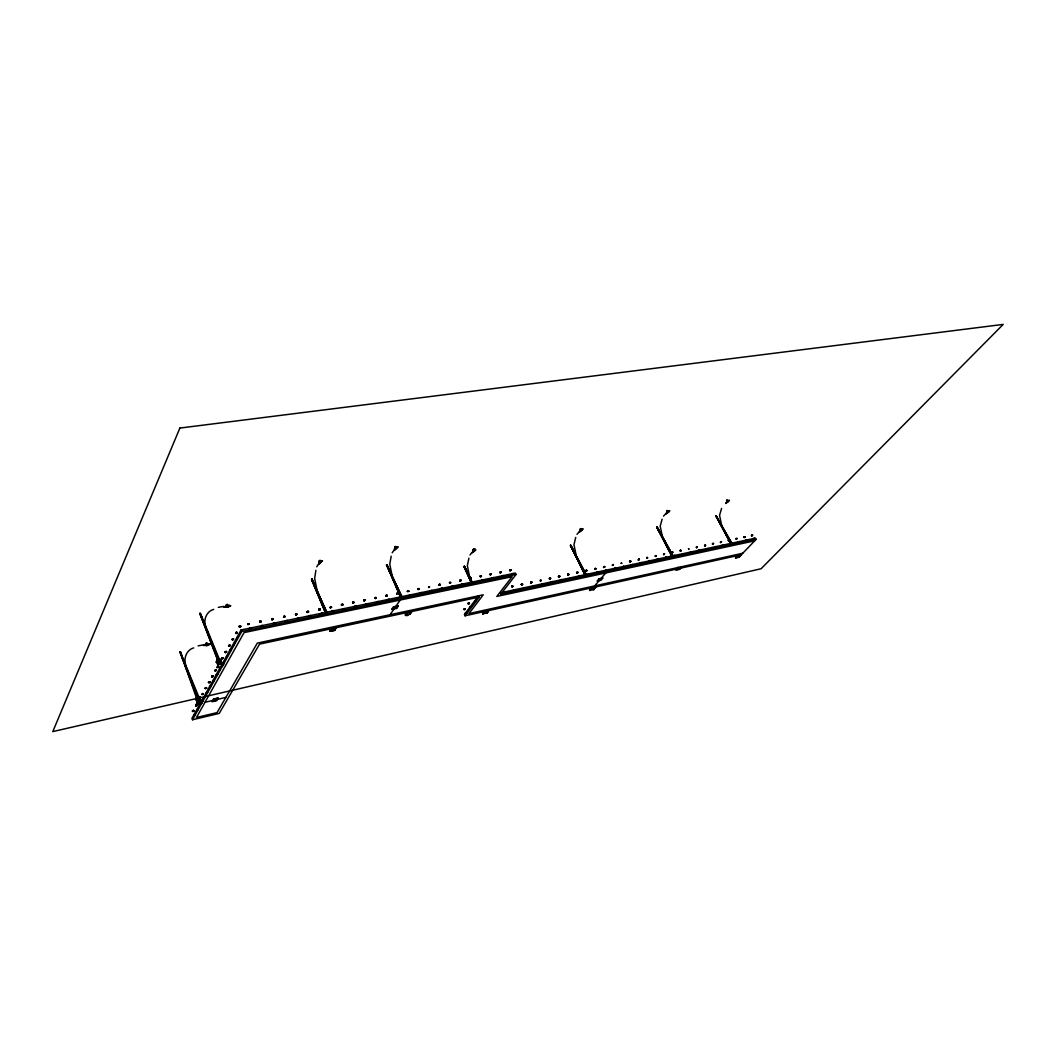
<?xml version="1.0" encoding="UTF-8"?>
<svg xmlns="http://www.w3.org/2000/svg" width="1056" height="1056" viewBox="0 0 1056 1056"><rect width="100%" height="100%" fill="white"/><g stroke="black" fill="none" stroke-linecap="round" stroke-linejoin="round"><path stroke-width="1.5" d="M418.44 588.601L418.004 588.918M418.77 588.667C419.47 590.08 417.582 589.037 418.176 588.746M418.638 588.707L417.899 589.34M419.113 588.575L419.285 589.208M200.482 613.602L199.703 613.892L200.442 613.47L219.622 659.842L217.166 660.792L218.341 659.195L219.74 660.224M247.936 623.674C247.038 625.152 250.378 623.37 247.711 624.32M259.776 622.195C260.845 619.608 260.634 623.37 260.383 621.218M196.574 698.135L180.154 651.922L198.964 697.211L197.947 697.171L180.365 651.842M296.353 614.104C297.832 614.724 294.848 614.579 296.419 613.681M307.177 612.388L307.534 612.044M429 587.11C430.861 587.044 427.416 587.321 429.026 586.793M319.044 609.721C321.512 609.193 317.143 610.856 319.651 608.916M352.915 602.818L353.166 602.039L352.625 602.488M364.492 600.204L364.148 599.808M386.377 595.61C386.984 596.099 385.268 595.94 387.05 595.214M396.634 593.828L397.94 593.076M407.273 591.479L408.804 591.122L407.286 591.228M429.356 586.753L428.828 587.519M439.481 584.905L439.771 584.377M450.661 582.886C449.183 582.226 451.242 583.136 449.513 582.503M440.128 585.024L439.573 584.258M460.39 581.024C459.888 578.833 461.208 582.305 459.994 580.193M500.056 572.774C502.088 570.596 499.844 574.108 500.518 571.85M511.896 586.159C512.952 586.357 511.658 586.766 512.662 586.238M530.825 582.186C529.901 583.07 532.937 582.648 531.287 581.922M540.514 580.008C540.91 581.077 540.593 579.691 540.289 580.998M558.756 577.012L558.862 576.088M568.392 574.609C566.782 574.596 569.224 574.517 568.115 574.108M449.407 582.754L450.107 582.569M604.27 567.006L603.61 567.428M214.513 700.669L213.734 700.141M613.312 564.67L612.559 565.554M621.509 563.072C621.02 563.297 622.024 563.204 621.852 563.495M629.772 561.871C630.643 559.852 630.96 562.888 629.719 561.198M646.8 558.004C648.133 557.621 646.47 557.436 647.17 558.215M216.638 699.534L214.592 699.587M680.473 550.532L681.239 550.559M688.538 548.962C688.842 548.962 688.618 548.645 688.816 548.975M696.749 547.074C697.25 547.826 696.419 547.114 696.511 546.876M704.524 545.794C706.042 544.843 704.51 545.741 704.972 545.345M712.919 543.616L713.407 543.233M728.442 540.87C729.458 539.405 728.27 541.451 728.706 539.959M179.995 652.344L180.748 652.054L180.035 652.463L196.746 695.917M459.928 581.09L460.667 580.457M745.021 536.936C742.513 537.161 745.708 537.385 744.256 536.976M240.161 625.931C241.085 628.03 238.88 625.126 239.29 626.63M235.646 633.072C239.078 631.198 235.026 634.524 236.359 632.887M463.98 566.478L471.398 582.806L464.125 566.359L470.95 579.401M471.398 580.826L464.442 566.293M463.492 584.536L461.3 584.509M232.346 639.936C232.399 638.959 234.234 639.751 232.452 638.906M229.548 645.058C229.244 646.14 229.693 645.81 229.033 645.414M464.191 609.22C464.534 608.388 464.178 609.893 464.336 609.127M464.191 609.338L465.142 609.088M221.668 658.099L223.238 658.165L221.786 658.733L223.106 657.73L222.367 657.796M469.115 603.346C468.112 603.768 468.917 602.765 469.247 603.623M211.979 676.592C211.306 674.837 212.969 678.335 212.797 675.748M468.244 603.438L468.917 603.016M469.405 602.976L468.178 603.28M208.837 681.793C209.986 683.773 208.217 681.16 209.801 681.872M471.398 582.674L472.309 581.83M197.05 705.289L195.637 705.923L195.98 704.933M193.604 710.384C195.149 711.572 191.202 711.704 192.852 710.556M475.53 600.917L474.632 601.418M480.282 576.008C479.252 576.893 482.236 576.259 480.361 576.602M481.048 575.969L480.414 576.022M480.071 576.286L481.483 576.18L480.533 575.863M483.767 580.312L482.011 580.259M490.116 574.094L491.027 574.609L490.697 573.738M490.129 574.794L490.657 574.147L489.958 574.398M501.23 571.758L500.584 572.748M217.681 659.446L217.8 660.238M505.441 591.835L503.527 592.482L504.306 592.627M510.088 570.781L510.048 569.897M511.817 587.004L512.054 586.318M513.031 586.397L512.266 585.974M514.536 589.934L513.744 590.383M515.011 589.776L513.097 590.528L514.747 590.093M521.928 584.074L522.628 584.364L521.294 584.338M522.496 584.087L521.545 584.351M524.132 587.888L523.261 588.324M531.287 582.49L530.706 582.318M272.435 619.7C270.508 618.605 274.402 620.413 272.303 618.618M531.947 582.173L531.089 582.41M285.107 616.638L283.549 617.232L284.988 616.334M534.019 585.697L532.765 586.291M534.283 586.225L532.184 586.516L533.28 585.539M541.226 580.576L540.527 580.285M541.094 580.681L540.738 580.008L540.434 580.972M550.664 578.371L549.463 578.965M550.77 582.424L552.618 581.486L551.47 582.41M418.123 589.657L418.255 588.905M558.65 576.233L558.571 576.972M558.545 576.906L559.852 576.404L558.584 576.312M559.865 576.325L559.06 576.167M560.459 580.259L561.33 579.929M460.297 580.114L459.914 580.76M562.082 580.232L560.696 580.285M586.529 575.098L570.57 545.345L584.641 574.332M571.058 545.582L570.425 545.833L570.86 545.292L585.407 575.546M568.3 574.438C566.056 575.784 570.504 574.292 568.3 574.2M510.325 570.055C510.761 571.124 510.457 569.316 509.744 570.464M576.919 573.157L577.79 572.128L576.589 572.748M576.748 572.458L577.553 572.22M578.411 577.064L579.308 576.272M586.054 570.385L585.948 571.217L586.648 570.438M586.357 571.164L586.41 570.214M612.678 564.656L612.256 565.264L613.325 564.538M589.116 573.883L587.572 574.741M621.337 563.006L620.954 563.402M639.038 559.508L638.233 559.957L639.302 559.046M594.792 568.63L595.267 568.682M595.096 569.303L595.505 568.735M596.046 568.656L594.964 569.052M604.784 566.966L603.478 567.032L604.692 567.059M705.712 545.318L705.078 545.846M605.035 570.808L606.17 569.936M736.507 538.6L736.098 539.167L736.811 538.692M612.797 564.894C612.335 564.749 613.826 565.528 612.757 564.788M612.718 565.25L613.417 564.577M396.37 607.292L394.944 607.042M614.262 568.682L614.843 568.603M615.872 568.682L614.975 568.616M629.548 561.528L630.92 561.29M632.9 564.485L631.158 565.264L632.029 565.145M638.26 560.01L638.695 559.429M192.984 710.912L193.182 710.728M195.914 705.936C196.139 704.022 196.007 705.844 196.126 705.382M194.053 710.833L193.274 710.398M196.112 705.144L196.944 704.999M196.297 705.844L197.023 705.382M639.685 563.336L641.454 562.439L640.583 563.112M202.066 694.571L202.646 693.62M201.881 693.911L202.462 693.832M202.224 694.571L203.227 693.581M202.726 693.436L202.99 694.32M205.828 687.654C205.735 687.773 204.877 688.908 205.92 687.535M208.256 682.387L209.708 682.018L209.141 682.744M211.979 676.157L211.807 676.87M672.461 557.04L656.7 526.865L672.197 557.014M647.143 557.317L647.368 557.568M213.101 675.893L212.375 675.959M214.883 670.415C217.694 670.27 214.606 670.19 215.015 670.85M226.657 651.974C224.836 651.38 224.796 652.753 226.525 651.671M225.667 652.542L226.34 651.407L225.878 652.476M229.244 645.572L228.545 645.823L229.271 645.493M228.756 645.784L229.535 645.137M229.205 646.246L229.918 645.19L229.178 645.348M232.505 639.5L233.574 638.854L232.756 638.774M226.895 656.291L227.608 655.816M232.254 639.302L233.495 638.854L232.901 639.844M655.908 556.261C656.396 555.76 654.667 556.037 655.776 556.024M656 555.562L655.248 555.72M236.57 632.676L235.66 632.834M236.927 633.217L235.937 632.57L236.122 633.481M239.303 626.221L240.134 626.393M239.422 626.419L240.253 625.746M656.858 560.221L658.39 559.271M657.914 559.178L656.594 559.72L657.466 559.693M663.67 554.704L664.541 553.714L663.511 554.664M248.833 624.043L247.804 623.753M247.856 624.413L248.543 624.096M248.675 624.017L248.094 623.687M672.355 551.918L671.788 552.301M671.814 552.803L672.606 552.064M672.289 552.275L671.999 552.895L672.87 551.971M261.241 621.628L260.594 620.994L260.119 621.892M675.259 555.931L673.926 555.984M261.228 626.762L262.416 625.878M262.667 625.667L261.848 625.654M680.038 551.034L680.935 550.374M681.793 554.928L682.678 553.938M439.481 584.615L440.405 584.707M273.557 623.568L274.23 623.515M696.736 547.628L696.96 546.678M699.745 550.678L698.518 550.704M295.72 614.896L295.733 613.945L296.05 614.869M704.946 545.53L705.487 545.239M731.729 542.956L715.981 516.014L729.854 542.15M730.092 542.164L716.245 515.962M297.092 619.357L298.28 618.486M298.478 618.275L297.7 618.262M706.24 549.622L707.032 548.803M707.243 548.605L706.926 548.869M712.404 543.814L713.684 543.616L712.417 544.012M307.494 611.464L307.045 612.097L308.312 611.833M307.626 611.398L307.072 611.965L308.51 611.358M307.402 612.19L308.114 611.45M308.497 611.556L307.23 612.454M309.038 616.15L310.952 616.202M720.892 541.794L720.456 542.586L721.195 541.583M721.604 541.952L720.416 542.546M721.472 541.715L720.68 542.296M319.981 609.787L318.661 609.8L319.202 609.127M330.145 607.556C333.155 605.695 329.578 608.903 330.673 607.121M331.544 607.279L330.898 606.553M731.425 543.338L729.775 544.078L731.742 543.708M333.617 610.962C333.59 609.616 330.158 611.899 332.204 611.767M736.969 538.362L736.349 539.194M199.188 699.112L200.086 696.617L196.574 697.422L195.624 699.151L197.419 702.346L197.129 703.745L200.97 702.86M222.803 663.656L221.681 663.023L220.77 659.182L217.153 659.974L216.137 661.835L218.024 665.108L217.721 666.547M341.788 605.405L341.576 604.547M342.976 604.639L341.405 605.009M341.999 604.916L342.817 604.388L342.078 604.256M342.857 604.428L341.84 605.088M743.833 537.478L744.216 536.844L744.229 537.517M343.081 609.893L344.348 608.797M344.929 608.612L342.817 609.18L343.807 609.325M353.245 602.197C353.456 601.181 353.734 604.072 353.021 602.21M353.588 602.963L354.09 602.144M752.149 534.983L751.436 535.682M751.727 535.141L751.529 535.88M751.859 535.471L752.558 535.009M354.605 606.685L355.37 606.646M753.007 539.101C754.948 537.161 754.565 538.679 754.472 539.233M365.191 600.349C365.904 598.924 363.396 602.184 364.201 600.085M365.191 604.547L367.237 603.636L366.432 604.6M367.528 604.573L366.062 604.494M374.722 598.105C377.322 598.475 374.035 597.894 375.672 597.802M376.332 597.907L375.817 597.406L375.514 598.501M374.933 598.092L375.698 597.419L376.187 598.118M386.232 596.297L385.942 595.624M386.258 595.333L387.248 595.65M386.417 596.244L387.116 595.36L385.836 595.835M217.272 659.802L218.816 659.842M196.72 697.211L196.733 698.531L197.063 697.264L198.832 696.854L199.109 697.594L198.251 696.617L196.799 697.435M225.456 651.658L225.324 652.568M397.927 593.657L397.201 592.997M400.013 597.234L397.993 597.907L399.683 597.445M331.333 606.764L330.66 607.715M407.814 591.386L408.804 591.202L408.078 590.713M407.669 591.558L408.302 590.977M408.989 596.086L410.164 595.241M600.56 579.744L599.042 579.638M428.538 587.334L429.528 586.793M439.27 585.354L439.177 584.456L439.019 585.314M203.32 644.886L198.106 645.863M223.648 606.421L218.275 607.345M206.171 643.051L206.131 644.002L206.963 642.893M226.314 605.048L227.383 604.415L227.344 605.418L226.314 605.048L227.383 604.415M226.512 605.576L226.565 604.573M450.41 582.569L450.054 582.318M451.453 586.621L453.235 586.568M470.026 578.978L471.385 578.292L469.986 578.833M470.263 579.018L470.184 578.12L471.332 578.477M195.782 699.56L196.733 697.831L200.244 697.026L199.294 698.755M216.295 662.257L217.325 660.396L220.942 659.604M196.429 699.745L197.182 698.386L196.574 697.422M216.968 662.429L217.774 660.964L220.625 660.343M471.913 582.384L473.352 581.684L472.573 582.384M199.135 698.346L200.086 696.617M197.419 702.346L198.172 700.999L197.182 698.386M218.024 665.108L218.83 663.643L217.153 659.974M218.83 663.643L217.021 667.577L218.843 664.528L221.483 663.947M220.11 662.006L220.664 661.016M200.152 701.078L199.98 698.386M500.056 592.904L500.702 594.251L516.067 574.451L515.394 573.091L241.124 629.944L191.954 718.291L192.509 719.756L219.239 713.407L259.538 644.134L479.292 597.036L478.645 595.663L464.442 614.434L465.076 615.793L741.325 554.743L756.162 539.299L755.489 538.124L501.666 592.561M192.509 719.756L241.745 631.501L516.067 574.451M198.172 700.999L196.456 704.735L201.643 703.534L203.069 700.986L197.67 701.686L203.069 700.986M217.021 667.577L222.367 666.402L223.898 663.656L218.341 664.316L223.898 663.656M463.663 609.352L464.35 609.721M468.046 603.504L468.679 603.24L468.296 603.94M465.076 609.259L464.666 608.705L464.851 609.457M213.576 699.125L212.137 701.752L216.718 700.682L218.196 698.108L213.576 699.125L218.183 698.056M490.103 574.649L491.304 573.778M492.017 578.173L493.772 578.107M509.731 570.319L510.233 570.768M510.563 570.227L511.091 569.791L509.969 570.504M512.714 573.83L511.896 573.936M319.453 560.446L319.4 561.422L320.285 560.287M315.889 570.293L314.662 578.464L317.222 591.175M728.666 501.125C727.769 498.947 725.34 505.098 729.458 500.267L727.69 500.61L725.67 503.422L727.888 501.996M248.002 624.716L248.213 623.977M521.176 584.536L521.968 583.981L522.179 584.76M271.762 619.753L272.342 619.04M530.944 582.965L531.617 582.067M308.576 612.018C308.906 610.817 306.306 612.731 307.811 611.754M550.638 578.226L549.252 578.622L549.674 578.054M354.169 602.54L352.585 602.725M552.816 582.344L551.272 582.252L551.971 582.054M559.429 576.127L558.439 576.655L559.72 576.14M329.762 630.841L331.531 628.082L329.974 631.343L334.95 630.274L329.974 631.343M559.997 580.325L561.805 579.506L560.894 580.285M334.316 629.561L335.636 627.515M334.95 630.274L336.508 627.013M568.036 574.715L568.828 574.226M316.747 566.795L318.648 563.864M395.842 547.351L394.825 547.008L395.908 546.401M395.063 547.496L395.129 546.546M391.182 556.182L389.77 564.168L392.264 576.484M576.734 572.972L577.711 572.84M579.559 576.18L579.863 575.586L578.965 576.365M585.974 570.728L587.004 570.372M587.585 575.018L588.694 574.24M594.792 568.828L595.544 568.537M603.794 566.636L604.679 566.584L603.676 567.455M391.697 609.431L393.386 606.883L398.244 605.867L396.554 608.401L391.67 609.378M607.002 570.742C604.388 571.124 607.253 569.184 606.197 570.649M390.1 614.724L400.211 600.019M396.554 608.401L398.244 605.867M737.88 555.39L736.164 557.172L737.55 554.756M406.045 614.328L407.18 611.701M405.187 614.803C410.956 608.177 401.135 618.446 408.302 614.143M410.916 611.569L409.504 613.576L409.226 612.968M410.071 614.275C414.414 606.857 409.187 617.615 405.412 615.292M392.185 552.776L394.218 549.886M590.555 588.522L590.37 589.736M639.118 559.337L639.184 559.244M483.714 611.899L483.503 613.18M405.768 613.708L406.296 612.982M330.911 628.954L330.647 630.34L333.089 629.825M472.798 549.516L474.065 549.424L472.309 552.79L475.702 550.202L475.213 549.094L473.035 549.991L473.84 548.948M473.035 549.991L474.065 549.424M468.904 558.188L467.346 565.726L469.735 577.381M658.244 559.152L657.056 559.205M673.306 556.01L675.008 555.245L674.348 555.984M465.076 615.793L479.292 597.036M696.485 547.681L696.34 547.021M239.422 626.947L240.029 626.182L239.435 626.578M239.699 626.987L239.435 626.102M237.23 632.993L236.729 632.412M697.818 550.757L699.508 550.004L698.834 550.73M225.007 652.001L225.733 651.79M221.786 658.733L222.288 657.914M221.958 658.456L223.159 658.271L222.314 657.624M233.97 643.606L234.934 643.183M248.965 623.924L248.305 623.608M216.203 669.966C214.051 670.6 216.85 669.636 215.556 670.89M211.886 676.051L212.309 676.262M707.56 548.579L705.962 549.133L707.018 548.988M209.735 681.925L208.639 682.532M205.748 688.024L205.656 687.852M205.154 688.34L206.686 688.09L205.973 687.707M728.389 540.355L728.864 540.448M260.449 622.142L261.254 621.443M199.452 701.567L202.013 700.973L197.921 701.224L196.271 704.233L196.865 705.038M192.456 710.978L193.829 710.701L193.156 710.978M480.361 576.154L480.85 576.761M482.684 613.628L484.678 611.054L488.954 610.117L487.172 613.14L482.684 613.628L485.536 612.995M482.896 614.077L484.678 611.054M193.921 710.635L193.103 711.454M470.012 554.968L472.124 552.235M488.136 610.566L486.394 611.886M488.954 610.117L487.172 613.14M263.076 625.72L261.862 625.376L261.268 626.406M271.775 619.344L273.016 619.001L272.224 618.842M273.029 623.542L275.114 622.736L274.626 623.581M728.97 540.131L728.693 540.817M283.866 616.295L283.615 617.298M737.616 542.203L738.236 541.873M739.385 542.256L738.698 541.926M295.852 613.866L295.931 614.566M580.034 529.043L581.262 528.95M580.272 529.492L581.024 528.502M575.731 537.425L573.962 544.685L576.259 555.799M298.888 618.328L297.726 617.998L297.33 619.014M746.856 540.144L745.325 540.751L746.222 539.933M751.634 535.405L752.4 534.956L752.215 535.735M308.537 616.189L310.596 615.397L310.081 616.229M318.754 609.853L319.07 610.144M318.806 609.642L319.387 609.154M321.605 613.562L320.72 613.906M322.318 614.13L320.681 614.09M331.795 611.992L333.208 611.186M342.712 605.048L342.355 604.204L341.431 604.943M365.284 600.244C364.703 598.805 363.119 601.577 364.98 599.927M364.346 600.072L364.505 600.745M376.266 597.762L375.698 598.435M378.404 602.474L376.86 602.408M594.317 587.096L591.716 587.664L589.578 590.172L593.683 589.736L595.624 586.806L593.683 589.736M589.802 590.608L591.941 588.1L595.835 587.242M594.66 585.908L605.748 572.946M386.087 595.32L385.823 596.284M576.998 534.31L579.269 531.67M666.719 510.998L667.907 510.906M666.956 511.434L667.682 510.47M662.125 519.156L660.198 526.165L662.429 536.844M408.659 591.413L408.382 590.726M410.612 595.122L409.636 594.779L409.134 595.782M419.998 592.984L421.436 592.495L419.773 593.564M449.962 583.189L450.107 582.516M451.018 586.648L452.918 585.908L452.562 586.568M460.244 580.048L461.208 580.364L460.495 580.391M726.726 500.056L726.594 500.874L727.294 499.95M721.591 508.451L719.545 515.315L721.75 525.703M470.488 578.054L470.092 578.2M470.514 578.292L470.633 578.081M678.216 567.244L676.196 570.108L679.787 569.316L681.292 567.679M676.196 570.108L678.44 567.653M677.173 569.435L679.562 568.907L681.067 567.27M481.602 580.272L483.199 580.074M663.511 516.12L665.874 513.546M491.608 578.186L493.456 577.474L493.086 578.12M205.181 687.944L205.735 688.631M500.676 572.114L500.003 572.471L501.402 572.088M466.858 612.85L465.142 613.232L466.198 613.259M502.814 575.956L502.062 577.104M512.728 573.976L513.203 573.395L511.619 574.504M503.87 592.891L505.375 592.126M522.284 584.1L521.572 584.258M736.336 555.509L737.167 554.638M735.887 556.67L737.603 554.875M740.665 553.568L741.365 554.809L739.042 557.225L735.649 557.977L737.735 555.166L741.14 554.413M735.649 557.977L737.735 555.166M523.063 588.76L524.885 588.152M738.685 556.618L740.401 554.836M740.375 555.218L739.042 557.225M543.404 584.522L542.282 583.902M550.466 578.2L549.569 578.596M577.513 572.431L577.804 572.378M585.948 571.217L585.961 570.464M216.506 699.666L214.526 700.709M588.548 574.174L587.994 574.451M624.056 566.584L622.961 566.808L623.674 566.742M629.746 561.488L630.722 561.132M631.514 565.448L633.085 564.749M641.48 563.402L640.345 563.389L641.032 563.046M665.531 557.555C669.148 556.314 662.495 557.779 666.534 558.162M393.888 607.583L393.677 608.467M682.981 553.938L682.585 554.017M396.198 607.451L395.34 608.124M690.07 552.869L691.693 552.314M690.848 552.209L690.083 552.737M715.651 547.483L714.344 547.536M730.897 543.602L730.369 543.866M744.876 536.844L743.952 537.332M752.057 535.814L752.651 535.207M239.738 626.353L240.438 626.036M235.963 633.468L235.95 632.518M241.204 631.092L241.388 631.818M232.122 639.236L232.505 639.936M259.895 621.271L260.053 622.222M233.97 644.015L233.93 644.728M259.578 621.76L260.159 621.113M668.118 511.262C664.62 513.797 670.204 512.45 669.042 510.827M327.096 612.968L311.665 579.11L325.802 613.708M312.035 579.044L326.753 613.51M272.065 619.78L271.88 618.829M215.266 670.177L215.213 670.93M216.203 670.256L215.464 669.966L215.371 670.93M211.622 676.46L212.401 676.144L211.728 676.817M213.035 676.117L212.282 676.856M284.011 616.229L283.892 617.338M205.445 687.931L205.392 688.67M196.601 698.174L198.99 697.25M209.933 686.994L210.646 686.532M295.469 614.5L296.604 613.721L296.815 614.539M400.224 596.429L386.615 564.828L402.138 597.194M400.871 597.683L386.971 564.854L402.151 597.419M355.832 606.619C357.271 605.22 353.245 606.263 354.301 607.121M389.255 599.32L387.143 600.125L389.083 599.636M419.43 589.01L418.031 589.38L419.285 588.826M430.544 590.819L431.983 590.33L430.32 591.4M464.006 566.742L464.666 566.478L471.636 580.998M442.015 588.733C443.599 587.03 438.874 589.037 440.999 589.182M450.674 582.49L449.618 582.674M459.954 580.708L460.786 580.483M462.818 584.43L463.175 583.783L461.855 584.047M468.56 603.926L468.442 603.227M510.101 570.491L510.932 570.068M510.919 570.451L510.365 569.897M474.725 601.577L474.672 602.25M466.198 613.906L465.392 613.879L466.264 613.087M541.53 584.536C543.55 582.318 543.167 585.037 542.414 583.836M549.661 578.503L550.374 578.292M558.598 576.497L559.522 576.286M568.168 574.174L568.511 574.873M570.28 578.134L569.712 578.358M603.913 566.795L603.913 567.442M604.481 566.729L603.676 567.204M596.719 572.814C599.782 570.372 594.554 573.857 596.983 572.154M597.854 572.906L598.264 572.286L597.128 572.642M615.186 568.59L615.595 567.983L614.724 568.3M656.37 555.746L655.222 556.459M649.493 561.251L649.849 560.604L648.846 560.881M665.491 558.07L665.966 557.317M682.176 553.898L681.529 554.426L682.796 554.07M696.92 547.008L696.458 547.43M698.848 550.532L698.227 550.717M720.601 541.794L721.116 542.401M714.503 547.523L715.664 546.546L714.041 547.536M722.159 545.358L722.924 545.398M723.109 545.464L723.571 544.87L722.357 545.213M736.494 539.154L736.296 538.415M744.031 536.778L744.374 537.464M738.976 541.913L738.263 541.675M393.901 607.622L394.918 607.002M599.254 579.388L600.191 578.873M600.534 579.704L601.3 578.82L600.217 578.912M192.773 711.48L193.103 710.873M240.28 626.353L240.689 626.604M236.98 632.795L236.372 632.306L237.23 632.465M249.493 628.822L251.434 628.544M273.042 618.631L271.59 619.199L272.712 618.935M230.71 650.192L230.432 651.05M295.654 614.09L296.828 614.117L296.221 613.8M220.255 668.804L220.229 669.623M212.032 675.919L212.084 676.896M212.678 676.724L212.467 675.748M319.044 609.114L318.938 609.774M330.766 607.028L330.33 607.741M330.092 607.411L331.241 607.49M321.618 613.853L322.133 613.034L320.06 614.077M203.557 698.57L204.323 698.174M192.918 711.48L193.024 710.688M192.469 711.071L193.499 710.833M377.494 602.065L376.966 602.25M470.303 578.041L470.395 579.005M490.406 573.857L490.486 574.82M470.461 606.883L470.356 608.15M549.529 578.239L550.216 577.896M648.622 561.013L649.176 561.264M680.354 550.255L680.632 551.021M674.256 555.852L673.768 555.997M697.052 547.483L696.643 546.863M704.682 545.2L705.236 545.767M713.051 544.144L712.787 543.391M736.454 538.666L737.022 538.481M214.566 699.534L213.721 700.656M230.736 649.44L229.878 650.192L230.696 650.39M319.295 609.761L320.126 609.154L319.321 608.995M330.62 606.659L330.449 606.83M220.295 668.052L219.45 668.791L220.255 668.963M364.835 599.98L363.99 600.811M213.721 680.038L212.89 680.75L213.695 680.922M213.959 680.632L213.167 681.226L213.932 681.516M377.441 602.342L378.259 601.392L376.226 602.408M207.57 692.287L206.699 693.264M418.796 588.892L418.004 589.248M197.881 709.526L196.931 710.411M490.525 574.108L490.895 574.332M474.949 601.432L475.702 601.141M577.104 572.378L577.064 573.131M595.412 569.197L595.848 568.55M595.096 568.511L595.584 569.118M614.711 568.115L614.077 569.026M638.867 559.931L638.682 559.099M638.576 559.244L639.408 559.561M647.777 557.872L647.051 557.462L647.328 558.149M663.96 553.766L664.264 554.506M680.79 550.942L680.381 550.348L681.173 550.651M688.789 549.305L688.552 548.618M690.36 551.971L691.416 551.826M215.675 700.273L214.896 700.577M723.056 545.464L723.862 545.437M623.647 566.148L622.802 567.6M631.91 565L632.359 564.498M649.348 561.264L650.219 561.238M558.914 576.629L559.231 575.942L559.561 576.695M586.357 570.398L586.687 571.019M579.295 575.665L578.186 576.629L579.084 576.312M656.964 526.799L673.345 556.367M513.044 586.318L511.856 586.278L512.239 586.951M198.026 709.685L196.667 709.724L198.026 708.853M194.74 714.476L193.987 715.453M194.885 715.044L194.225 715.123L194.885 714.635M194.964 715.057L194.74 715.308M549.793 577.988L550.374 578.662M207.438 691.68L206.329 692.498L207.425 692.564M449.909 582.806L450.503 582.978M217.166 674.243L217.866 674.23M470.501 578.134L471.002 577.909M500.465 571.784L501.336 572.273M210.659 685.859L209.55 686.677L210.646 686.756M471.662 582.82L463.98 566.557L471.702 582.41M439.507 584.456L440.233 584.285M364.518 599.742L363.766 600.481M227.476 655.618L226.459 656.674M355.212 606.712L356.466 606.632M238.181 636.544L237.032 637.547M274.085 623.568L275.497 623.555M386.483 565.369L387.196 565.092L386.47 564.96M239.342 626.881L240.319 626.815M394.931 608.243L393.664 608.428M197.749 709.579L198.013 709.091M204.376 697.501L203.32 698.597M466.514 612.982L467.267 612.929M470.342 607.53L469.55 607.398L471.478 606.632M605.722 570.662L606.263 570.121M209.352 682.057L209.893 682.097M224.347 661.716L223.45 662.878M234.841 642.919L233.917 644.107M441.817 588.68L442.688 588.733M388.397 599.372L388.001 599.953M242.326 630.59L241.19 630.815L242.312 630.313M236.32 633.455L236.24 632.452M239.95 625.799L240.821 626.485M307.771 611.332L308.444 612.137M205.009 702.266L225.852 697.422M735.425 557.581L737.695 557.08M742.738 553.265L468.943 613.615L483.226 594.818L257.308 643.117L217.048 712.628L196.456 717.512L244.081 632.584L512.094 576.695L496.808 596.442L754.71 540.817L754.037 539.629M222.539 662.996L218.579 663.854L218.843 664.528M331.742 628.571L336.719 627.515M500.702 594.251L756.017 539.405M205.933 643.5L207.161 643.394M193.684 647.909C186.925 649.678 183.52 657.862 185.552 664.303M213.734 609.391C206.791 611.094 203.32 619.502 205.484 626.036M226.776 605.101L227.594 604.943M319.176 560.908L320.509 560.802M394.825 547.008L395.617 546.863M196.324 704.999L196.825 705.58M204.362 697.739L203.953 698.28M216.995 674.969L216.229 674.665L218.104 673.834M224.44 661.98L223.634 662.574M221.879 658.073L221.602 658.31M225.865 651.394L226.538 651.499M232.967 638.906L233.482 639.566M475.662 600.56L474.632 601.669M504.28 592.429L504.887 591.875M242.352 629.93L240.636 630.802L241.415 631.158M236.584 632.438L237.098 633.098M240.108 625.759L240.94 626.274M285.622 621.43L287.351 621.086M523.235 588.575L524.621 587.611M330.964 606.725L331.637 607.16M341.972 605.378L341.471 604.718M396.924 594.119L396.752 593.327M502.009 576.523L502.867 575.401L503.699 576.074M729.34 540.131L728.31 540.527M201.775 700.326L200.944 700.352L199.94 697.739M221.8 658.456L222.077 658.759M217.932 660.766L199.954 613.892M226.063 651.539L226.433 652.199M249.612 628.61L250.589 628.056M286.519 620.598L285.661 621.166M273.055 618.908L273.134 619.304M460.944 579.982L460.918 580.76M522.403 583.928L522.469 584.549M569.501 579.15L569.765 577.83L571.23 578.186M230.129 645.44L229.984 645.902M249.19 623.938L248.952 624.347M285.133 621.469L287.074 620.36M320.047 609.008L320.113 609.668M332.086 611.464L333.115 610.936M439.151 584.958L439.402 585.341M470.144 578.622L470.567 578.952M671.708 552.512L672.725 552.605M206.686 687.931L206.474 688.301M209.471 681.701L209.695 682.466M228.611 645.691L228.73 646.246M218.658 659.446L200.033 613.246M248.912 628.795L251.156 627.805M570.742 545.279L586.476 575.309M312.048 579.137L327.122 613.206M363.95 600.376L364.162 600.811M386.826 564.762L401.768 597.181M311.876 579.031L326.687 612.968M531.736 582.094L531.59 582.74M715.981 516.014L730.501 542.005M656.7 526.865L672.144 555.456M570.57 545.345L586.106 575.586M464.297 566.491L471.359 581.222M716.324 516.107L731.491 542.929M386.826 564.973L401.782 597.722M200.099 613.47L218.526 659.802M744.678 537.293L744.15 536.725L744.533 537.385M716.087 516.199L730.29 541.688M672.5 555.179L656.938 526.891L673.081 556.354M667.075 510.589L667.564 511.315M656.792 527.05L672.632 556.525M630.63 561.581L630.023 561.066L630.472 561.673M604.085 566.57L604.402 567.257M603.926 566.65L604.243 567.336M604.072 567.402L603.662 567.072M595.426 568.352L595.729 569.026M586.186 570.412L586.516 571.098M570.662 545.556L585.605 574.939M577.223 572.246L577.553 572.933M577.051 572.326L577.381 573.025M568.339 574.108L568.669 574.781M567.996 574.266L568.352 574.952M584.932 574.345L570.53 545.556M558.716 576.272L559.06 576.946M549.688 578.147L550.044 578.846M531.247 582.899L530.891 582.226L531.089 582.938M521.836 584.905L521.466 584.232L521.677 584.958M512.371 586.027L512.741 586.7M500.874 571.732L501.098 572.484M500.412 572.801L500.042 572.154L500.254 572.814M480.955 575.81L481.193 576.576M469.471 603.412L469.088 603.715M468.323 603.214L468.732 603.874M464.442 608.797L464.706 609.563M428.683 586.727L428.96 587.492M418.849 588.562L419.14 589.327M408.223 590.753L408.527 591.518M401.24 597.379L386.615 564.828M386.641 595.201L387.103 595.861M400.594 596.442L386.628 565.052M385.783 595.637L386.087 596.323M374.986 597.788L375.316 598.554M352.717 602.422L353.047 603.108M342.54 604.243L342.857 604.93M330.502 607.741L330.158 607.649M320.206 609.563L319.823 609.893M326.132 613.18L311.665 579.11M326.212 613.721L311.533 579.322L312.286 579.374L311.52 579.533L325.763 613.483M307.164 611.794L307.534 612.493M295.522 614.196L295.891 614.896M284.632 616.15L284.988 616.849M283.668 616.519L284.077 617.311M272.58 618.631L273.002 619.423M260.779 621.034L261.162 621.746M259.816 621.403L260.238 622.195M249.084 624.241L248.846 623.779M241.124 629.944L241.745 631.501M229.891 645.11L230.116 645.784M225.218 651.776L225.482 652.568M215.873 669.834L216.15 670.666M217.866 660.053L199.808 613.325M208.652 681.978L208.943 682.796M197.208 697.66L180.154 651.922M193.565 710.424L193.829 711.124M599.676 579.282L599.636 579.968L601.036 578.992L599.676 579.282M318.833 562.307L318.806 564.458L322.463 560.736L318.833 562.307M319.282 562.228L319.862 563.178L321.988 560.974L319.282 562.228M579.718 531.062L579.454 532.184L583.189 528.858L581.17 529.254L579.718 531.062M394.614 548.341L394.39 550.466L398.112 546.823L394.614 548.341M395.036 548.262L395.485 549.212L397.65 547.048L395.036 548.262M216.335 669.887L216.335 669.821M473.088 550.717L473.405 551.602L475.556 549.556L473.088 550.717M666.442 512.939L666.072 514.034L669.834 510.8L667.973 511.17L666.442 512.939M179.876 428.063L52.8 731.597L761.099 568.735L1003.2 324.403L179.876 428.063M580.444 530.165C580.628 532.963 584.734 526.324 580.444 530.165M203.57 645.414L207.148 645.625L210.223 644.173L208.124 643.79L203.57 645.414M223.912 606.949L227.568 607.279L230.749 605.774L228.611 605.312L223.912 606.949M197.221 699.019L197.38 701.712L197.221 699.019M217.813 661.624L217.985 664.448L217.813 661.624M214.777 699.574L214.276 700.445L216.19 699.626L214.777 699.574M201.854 617.008L202.118 617.681L201.854 617.008M182.107 655.499L182.358 656.159L182.12 655.525M599.069 578.78L597.115 581.077L601.075 580.153L603.055 577.922L599.069 578.78M396.053 607.094L394.588 608.177L394.403 607.451L396.053 607.094M226.868 606.078C224.902 609.206 234.366 603.755 226.868 606.078M206.435 644.543C204.626 647.46 213.695 642.22 206.435 644.543M199.65 698.267L197.789 698.702L198.462 700.471L200.336 700.036L199.65 698.267M221.047 662.693L219.12 663.115L218.407 661.294L220.334 660.871L221.047 662.693"/></g></svg>
